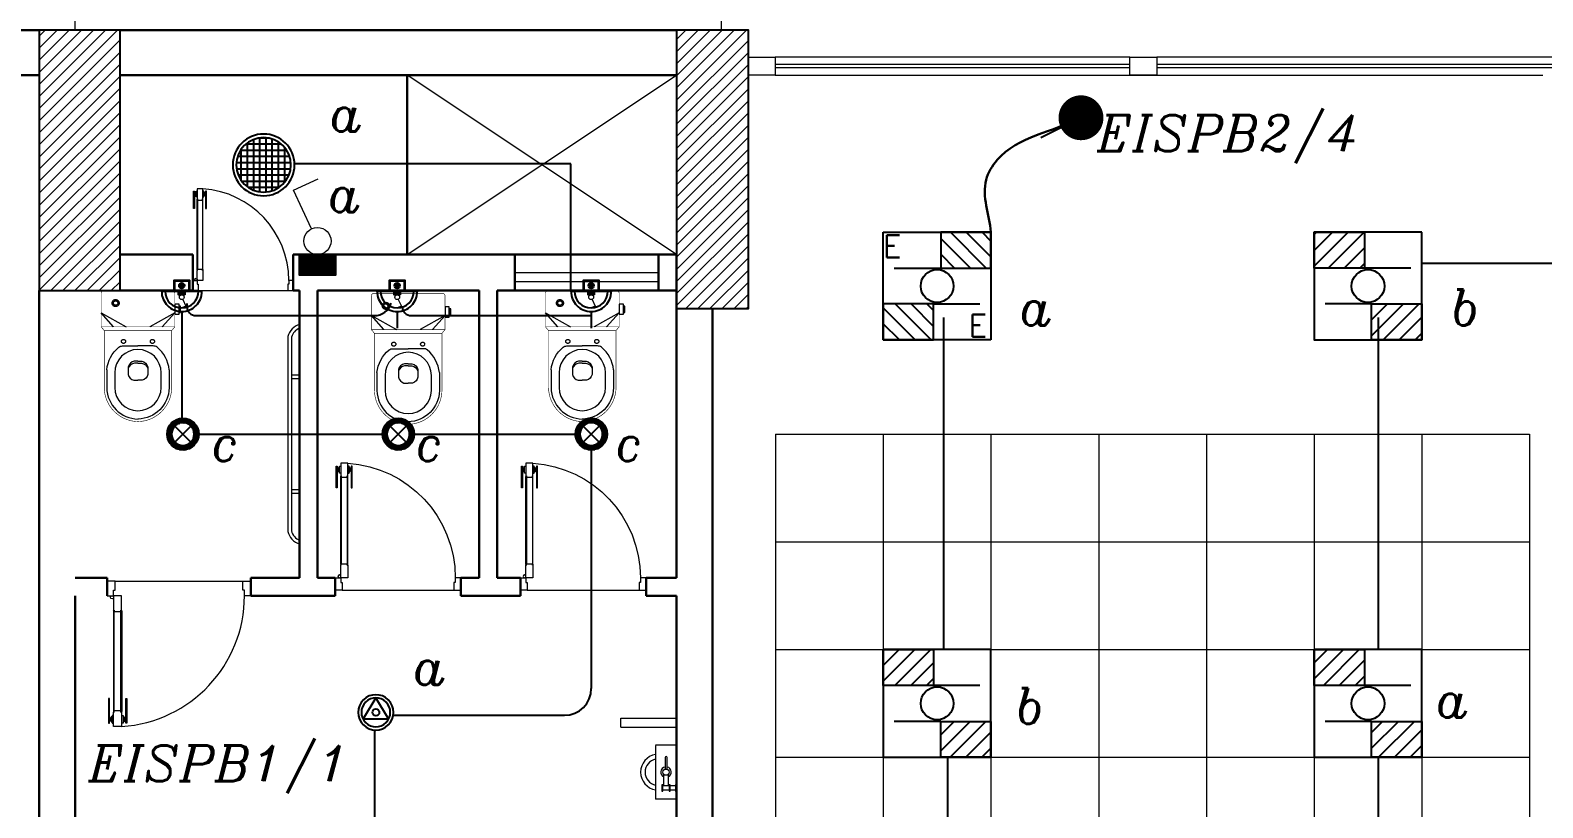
# Model space of a CAD drawing. Extents: x 990 to 1091, y 469 to 823.
# Drawn here: x 1013.33 to 1021.76, y 529.56 to 533.9 of the extents above; entities that cross this region are included whole.
import ezdxf

# ---------------------------------------------------------------- set-up
doc = ezdxf.new("R2010")
doc.units = 0
doc.header["$MEASUREMENT"] = 0
for name, pattern in [('CENTERX2', [4, 2.5, -0.5, 0.5, -0.5]), ('DASHED', [19.049999999999997, 12.7, -6.349999999999998]), ('DASHED2', [0.375, 0.25, -0.125])]:
    doc.linetypes.add(name, pattern=pattern)
doc.layers.get('0').update_dxf_attribs({"color": 252, "linetype": 'CONTINUOUS', "lineweight": 30})
for name, color, linetype, lineweight in [('axis', 252, 'CENTERX2', 5), ('Column', 252, 'CONTINUOUS', 25), ('DOOR', 252, 'CONTINUOUS', 9), ('elev', 252, 'CONTINUOUS', 9), ('Elevation', 252, 'CONTINUOUS', 18), ('Furn', 252, 'CONTINUOUS', 9), ('hatch', 252, 'CONTINUOUS', 9), ('LIGHT 2', 252, 'CONTINUOUS', 9), ('Wall', 252, 'CONTINUOUS', 30), ('WINDOW', 252, 'CONTINUOUS', 5)]:
    doc.layers.add(name, color=color, linetype=linetype, lineweight=lineweight)
for name, color, linetype in [('E-LIGHTING', 2, 'CONTINUOUS'), ('E-SWITCHES', 4, 'CONTINUOUS'), ('E-WIRING', 3, 'CONTINUOUS'), ('TEXT-ELC', 3, 'CONTINUOUS')]:
    doc.layers.add(name, color=color, linetype=linetype)
doc.styles.add('08-M-BLDG-1_100', font='romans.shx', dxfattribs={"width": 0.75, "height": 300})
doc.styles.add('ROMANS', font='italic8.shx')
doc.dimstyles.get("Standard").update_dxf_attribs({"dimtxt": 0.12, "dimasz": 0.05, "dimexe": 0.18, "dimexo": 0.0625, "dimgap": 0.09, "dimtad": 0, "dimtih": 1, "dimtoh": 1, "dimzin": 0, "dimdsep": 46, "dimtxsty": 'Standard', "dimblk": 'DOT', "dimcen": 0.09, "dimadec": 0, "dimazin": 0, "dimtfac": 1, "dimtofl": 0, "dimtmove": 0, "dimatfit": 3, "dimldrblk": 'DOT', "dimfxl": 1, "dimtolj": 1, "dimtzin": 0, "dimarcsym": 0})
pattern_1 = [(45, (1235.940353341451, 196.5237854969083), (-0.0336759604540093, 0.0336759604540093), [])]
pattern_2 = [(135.0000000014961, (814.1966617108881, 706.7268229839418), (0.0787948714412069, 0.07879487143709199), [])]
pattern_3 = [(45, (0, 0), (-0.0441941738241592, 0.0441941738241592), [])]

# ---------------------------------------------------------------- blocks, each defined once
blk = doc.blocks.new('gfhh')
at = {"layer": 'Furn'}
for p, q in [((-7.349850511601543, -128.8200954958166), (-7.648408565474397, -128.8425768039495)), ((-7.639638702096249, -128.9590430405349), (-7.648408565474397, -128.8425768039495)), ((-7.565915044231275, -128.8715030543223), (-7.600854915206129, -128.8741340133365)), ((-7.600854915206129, -128.8741340133365), (-7.600416422037597, -128.8799573251652)), ((-7.600416422037597, -128.8799573251652), (-7.565476551061777, -128.8773263661518)), ((-7.594593110208418, -128.8795188319966), (-7.591962151195048, -128.9144587029724)), ((-7.568668903878487, -128.9127047302963), (-7.571299862891834, -128.8777648593205)), ((-7.570861369722338, -128.8835881711501), (-7.508199373213415, -128.8788697466129)), ((-7.506263047687298, -128.90214926283), (-7.56910739704611, -128.9068814184675)), ((-7.565476551061777, -128.8773263661518), (-7.565915044231275, -128.8715030543223)), ((-7.413193457163004, -128.8775721674182), (-7.478416379834641, -128.8824834287221)), ((-7.477539393497409, -128.8941300523814), (-7.412316470825885, -128.8892187910766)), ((-7.340498246226102, -128.9363497981562), (-7.349267822704375, -128.8198872465551)), ((-7.639638702096249, -128.9590430405349), (-7.340498246226102, -128.9363497981562)), ((-7.553952994416817, -128.9525909392913), (-7.600539322670528, -128.956098872115)), ((-7.562845592048402, -128.9122662371277), (-7.597785463025132, -128.9148971961411)), ((-7.597785463025132, -128.9148971961411), (-7.597346969855664, -128.9207205079702)), ((-7.597346969855664, -128.9207205079702), (-7.562407098879845, -128.9180895489569)), ((-7.560214633035088, -128.9472061081031), (-7.595154504010026, -128.9498370671163)), ((-7.591523658025607, -128.9202820148011), (-7.589331192181731, -128.9493985739478)), ((-7.566037944864262, -128.9476446012716), (-7.568230410708963, -128.9185280421259)), ((-7.562407098879845, -128.9180895489569), (-7.562845592048402, -128.9122662371277))]:
    blk.add_line(p, q, dxfattribs=at)
blk.add_circle((-7.494281329603436, -128.8895343836126), 0.017519393034043, dxfattribs=at)
for centre, radius, start, end in [((-7.497413423668064, -128.8479392991175), 0.1001108173373883, 14.03882389447168, 174.7471238944766), ((-7.497413423668064, -128.8479392991175), 0.0750831130030412, 17.14602389448299, 171.5072238944836), ((-7.494281329603436, -128.8895343836126), 0.0291989883900716, 16.18252389449923, 160.892523894523), ((-7.494281329603436, -128.8895343836126), 0.0291989883900716, 207.1566938945013, 352.8832238944811), ((-7.412754963994442, -128.8833954792474), 0.0058397976780143, 274.3062238944887, 94.30622389448868), ((-7.594441156942622, -128.9558973610807), 0.0061015841283243, 96.71462389449216, 181.8978238944874), ((-7.56001257274616, -128.9533049017674), 0.0061015841283243, 6.714623894479227, 91.89782389448735)]:
    blk.add_arc(centre, radius, start, end, dxfattribs=at)
blk = doc.blocks.new('A$C5C187BFD')
at = {"layer": 'Furn'}
for points in [[(0.0334957720382931, 0.1793791997529439), (0.0583808912487598, 0.1793791997529439), (0.0583808912487598, 0.1897254174731842), (0.0334957720382931, 0.1897254174731842)], [(0.0383514000296259, 0.1897254174731842), (0.0541322061513938, 0.1897254174731842), (0.0541322061513938, 0.1933629620662174), (0.0383514000296259, 0.1933629620662174)]]:
    blk.add_lwpolyline(points, close=True, dxfattribs=at)
at = {"layer": 'Furn', "const_width": 0.0014}
for points in [[(0.0978126535884201, 0.0900395995012531), (0.0978126535884201, 0.1719215338339097), (0.0887083442971744, 0.1793791997529439), (0.0073764931647133, 0.1793791997529439, 0.4634554236914675), (0.0007000005100224, 0.1714978421647828), (0.0007000005100224, 0.0900395995012531)], [(0.0978126535884201, 0.1719215338339097), (0.2367046964911026, 0.1719215338339097, -0.4022696111272069), (0.3186806307851384, 0.0900395995012531)], [(0.0978126535884201, 0.0900395995012531), (0.0978126535884201, 0.0081576651685964), (0.0887083442971744, 0.0006999992495622), (0.0073764931647133, 0.0006999992495622, -0.4634554236914675), (0.0007000005100224, 0.0085813568377233), (0.0007000005100224, 0.0900395995012531)], [(0.0978126535884201, 0.0081576651685964), (0.2367046964911026, 0.0081576651685964, 0.4022696111272069), (0.3186806307851384, 0.0900395995012531)]]:
    blk.add_lwpolyline(points, format="xyb", dxfattribs=at)
at = {"layer": 'Furn'}
for points in [[(0.0887083442971744, 0.1491061205667279), (0.0547391701241793, 0.1793791997529439), (0.0887083442971459, 0.1187932077712475)], [(0.1962037733616739, 0.1138767433195937), (0.1962037733616739, 0.1139608772346747)], [(0.0887083442971744, 0.030973078435764), (0.0547391701241793, 0.0006999992495622), (0.0887083442971459, 0.0612859912312587)], [(0.1962037733616739, 0.0662024556829124), (0.1962037733616739, 0.0661183217678314)]]:
    blk.add_lwpolyline(points, dxfattribs=at)
at = {"layer": 'Furn', "const_width": 0.0014}
for points in [[(0.0887083442971744, 0.1793791997529439), (0.0887083442971744, 0.0900395995012531)], [(0.0887083442971744, 0.0006999992495622), (0.0887083442971744, 0.0900395995012531)]]:
    blk.add_lwpolyline(points, dxfattribs=at)
at = {"layer": 'Furn'}
for points in [[(0.1932676401947617, 0.1657710016623213, 0.1988959955244562), (0.1382422278952333, 0.1362852751468466, 0.1977661955998966), (0.1352423140762085, 0.1272187265050064), (0.1352423140762085, 0.0900395995012531)], [(0.1932676401948186, 0.1657710016623213), (0.2366423224552818, 0.1657710016623213, -0.4020446499234156), (0.3125314610943803, 0.0899101463910199)], [(0.1716867197754652, 0.0900395995012389), (0.1716867197754652, 0.0991190932878681, -0.3005419823001434), (0.1858025975723763, 0.1135898349159419), (0.2043761279464036, 0.1135898349159419, -0.2970546325545382), (0.2184920057433146, 0.1002322309732051), (0.2184920057433146, 0.0900395995012531)], [(0.1768873025861524, 0.0900395995012673), (0.1768873025861524, 0.0987480509691352, -0.2791782129178522), (0.1895173097479414, 0.1135898349159419, -1.386683449356957)], [(0.1932676401947617, 0.0143081973401849, -0.1988959955244562), (0.1382422278952333, 0.0437939238556595, -0.1977661955998966), (0.1352423140762085, 0.0528604724974997), (0.1352423140762085, 0.0900395995012531)], [(0.1716867197754652, 0.0900395995012673), (0.1716867197754652, 0.0809601057146381, 0.3005419823001434), (0.1858025975723763, 0.0664893640865643), (0.2043761279464036, 0.0664893640865643, 0.2970546325545382), (0.2184920057433146, 0.079846968029301), (0.2184920057433146, 0.0900395995012531)], [(0.1768873025861524, 0.0900395995012389), (0.1768873025861524, 0.0813311480333567, 0.2791782129178522), (0.1895173097479414, 0.0664893640865643, 1.386683449356957)], [(0.1932676401948186, 0.0143081973401849), (0.2366423224552818, 0.0143081973401849, 0.4020446499234156), (0.3125314610943803, 0.090169052611472)]]:
    blk.add_lwpolyline(points, format="xyb", dxfattribs=at)
blk.add_lwpolyline([(0.2000285872502445, 0.0338374415494229), (0.236212483834862, 0.0338374415494229, 0.9999999999999998), (0.236212483834862, 0.1462417574530832), (0.2000285872502445, 0.1462417574530832, 0.9999999999999998)], format="xyb", close=True, dxfattribs=at)
at = {"layer": 'Furn', "linetype": 'DASHED2'}
for centre, radius in [((0.1240976284810813, 0.1250876083474992), 0.0049365714629232), ((0.031179976687497, 0.03577169171468601), 0.0085288164727189), ((0.031179976687497, 0.03577169171468601), 0.0053830397684266), ((0.1240976284810529, 0.0549915906550069), 0.0049365714629232)]:
    blk.add_circle(centre, radius, dxfattribs=at)
blk = doc.blocks.new('d5')
at = {"layer": 'DOOR'}
for p, q in [((94.41316400247749, -72.62162246483132), (94.41316400247749, -72.06170049870963)), ((94.41713411347915, -72.06170049870983), (94.41713411347915, -72.62162246483132)), ((94.45446224455404, -72.06170049870983), (94.45446224455404, -72.62162246483153)), ((94.45843235555628, -72.62162246483132), (94.45843235555628, -72.06170049870983)), ((94.4491284657234, -72.7860551424973), (93.73803193302952, -72.7860551424973))]:
    blk.add_line(p, q, dxfattribs=at)
for points in [[(94.39087248065216, -72.13291790056608), (94.3844504665027, -72.13291790056608), (94.3844504665027, -71.99504312179033), (94.39087248065205, -71.99504312179033)], [(94.400247577993, -72.00928941499343), (94.39510050151031, -72.00928941499343), (94.39510050151031, -72.02546747948573), (94.400247577993, -72.02546747948573)], [(94.45446224455404, -72.057256673582), (94.45446224455404, -72.06614432383785), (94.41713411347926, -72.06614432383785), (94.41713411347926, -72.057256673582), (94.41357905337676, -72.057256673582), (94.41357905337676, -71.97726782127884), (94.41357905337676, -71.97726782127884), (94.45801730465624, -71.97726782127884), (94.45801730465624, -72.057256673582)], [(94.4713487800402, -72.00928941499343), (94.47649585652292, -72.00928941499343), (94.47649585652292, -72.02546747948573), (94.4713487800402, -72.02546747948573)], [(94.48072387738138, -72.13291790056608), (94.48714589153069, -72.13291790056608), (94.48714589153069, -71.99504312179053), (94.48072387738128, -71.99504312179053)], [(94.45446224455429, -72.62606628995945), (94.45446224455429, -72.61717863970351), (94.41713411347956, -72.61717863970351), (94.41713411347956, -72.62606628995945), (94.41357905337708, -72.62606628995945), (94.41357905337708, -72.70605514226251), (94.41357905337708, -72.70605514226251), (94.45801730465669, -72.70605514226251), (94.45801730465669, -72.62606628995945)], [(93.69356769577308, -72.7860551424978), (93.69356769594508, -72.70605514251473), (93.7292299836728, -72.70605514226291), (93.72922977376578, -72.73637567270337), (93.73811742402172, -72.73637567270337), (93.73803193302952, -72.7860551424973)], [(94.49356769577308, -72.78605514249757), (94.49356790568024, -72.70605514226251), (94.45801730465669, -72.70605514226251), (94.45801709474961, -72.73637567270337), (94.44912944449379, -72.73637567270337), (94.4491284657234, -72.7860551424973)]]:
    blk.add_lwpolyline(points, close=True, dxfattribs=at)
for points in [[(94.39087248065205, -72.0095200233688, -0.9999999999999998), (94.39510050151031, -72.0095200233688), (94.39510050151031, -72.0095200233688), (94.39510050151031, -72.02523687111037), (94.39510050151031, -72.02523687111037, -0.9999999999999998), (94.39087248065205, -72.02523687111037), (94.39087248065205, -72.02523687111037)], [(94.48072387738128, -72.0095200233688, 0.9999999999999998), (94.47649585652292, -72.0095200233688), (94.47649585652292, -72.0095200233688), (94.47649585652292, -72.02523687111017), (94.47649585652292, -72.02523687111017, 0.9999999999999998), (94.48072387738128, -72.02523687111017), (94.48072387738128, -72.02523687111017)], [(94.41713411347926, -72.06567060971193), (94.41713411347926, -72.06567060971193, -0.9999999999999998), (94.41713411347926, -72.05773038770771)], [(94.45446224455404, -72.06567060971193), (94.45446224455404, -72.06567060971193, 0.9999999999999998), (94.45446224455404, -72.05773038770771)], [(94.41713411347956, -72.61765235382961), (94.41713411347956, -72.61765235382961, 0.9999999999999998), (94.41713411347956, -72.62559257583325)], [(94.45446224455429, -72.61765235382961), (94.45446224455429, -72.61765235382961, -0.9999999999999998), (94.45446224455429, -72.62559257583325)]]:
    blk.add_lwpolyline(points, format="xyb", close=True, dxfattribs=at)
for points in [[(94.40469140312105, -72.03117947155405), (94.400247577993, -72.03117947155405), (94.400247577993, -72.00357742292462), (94.40469140312092, -72.00357742292462)], [(94.41357905337676, -72.03948137307033), (94.40469140312105, -72.03948137307033), (94.40469140312105, -71.99504312179053), (94.41357905337676, -71.99504312179053)], [(94.45801730465635, -72.03948137307013), (94.46690495491228, -72.03948137307013), (94.46690495491228, -71.99504312179033), (94.45801730465635, -71.99504312179033)], [(94.46690495491228, -72.03117947155455), (94.4713487800402, -72.03117947155455), (94.4713487800402, -72.00357742292472), (94.46690495491228, -72.00357742292472)]]:
    blk.add_lwpolyline(points, dxfattribs=at)
blk.add_circle((94.46690495491268, -72.69716749200667), 0.0088876502559006, dxfattribs=at)
blk.add_arc((94.45946010502294, -72.70605514226251), 0.7302301213500657, 93.60232103146853, 180.0000000000229, dxfattribs=at)
blk = doc.blocks.new('A$C11ED6BD5')
at = {"layer": 'axis', "color": 0, "ltscale": 0.3}
for p, q in [((-43.85000000000059, 22.19999999999959), (-43.85000000000059, 24.2637570894658)), ((-40.25000000000045, 22.19999999999959), (-40.25000000000045, 24.2637570894658))]:
    blk.add_line(p, q, dxfattribs=at)
blk = doc.blocks.new('SOCKET WITH SWITCH')
at = {"layer": 'E-SWITCHES'}
h = blk.add_hatch(dxfattribs=at)
h.set_pattern_fill('ANSI37', scale=0.0131687953260092, angle=-0.010960254680926, style=0)
h.set_pattern_definition([(44.98903974531907, (-103.2278530686675, -146.4244675470827), (-0.0011637453796937, 0.0011641906964832), []), (134.9890397453191, (-103.2278530686675, -146.4244675470827), (-0.0011641906964832, -0.0011637453796937), [])])
h.paths.add_polyline_path([(-95.50960324155187, -110.8386061751994, -0.0006758166478786), (-95.509640922183, -110.8386061679913), (-95.52798046105812, -110.8386026597742), (-95.52798449803043, -110.8597063161791), (-95.4912300675645, -110.8597133470276), (-95.49122603059229, -110.838609690623)])
blk.add_hatch(color=2, dxfattribs=at).paths.add_polyline_path([(-95.49384609460606, -110.8927398867264, 1), (-95.52536847098908, -110.8927398867264, 1)])
at = {"layer": 'E-SWITCHES', "color": 2}
for p, q in [((-95.50960728277859, -110.7405991968492), (-95.50960728277859, -110.642131950774)), ((-95.39049664802452, -110.8597098316034), (-95.62871791753264, -110.8597098316034))]:
    blk.add_line(p, q, dxfattribs=at)
at = {"layer": 'E-SWITCHES', "lineweight": 15}
for p, q in [((-95.53403370897271, -110.7727233061558), (-95.50960728277859, -110.7612425855281)), ((-95.5155486224623, -110.8120522486152), (-95.53403370897271, -110.7727233061558))]:
    blk.add_line(p, q, dxfattribs=at)
at = {"layer": 'E-SWITCHES', "color": 2}
for points in [[(-95.55467824585541, -110.8597098316034), (-95.46453631973957, -110.8597098316034), (-95.46453631973957, -110.9257699418307), (-95.55467824585541, -110.9257699418307)], [(-95.55034822662914, -110.8640398508106), (-95.468866338928, -110.8640398508106), (-95.468866338928, -110.9214399226233), (-95.55034822662914, -110.9214399226233)]]:
    blk.add_lwpolyline(points, close=True, dxfattribs=at)
at = {"layer": 'E-SWITCHES'}
blk.add_lwpolyline([(-95.52798046105812, -110.8386026597742), (-95.49122603059229, -110.838609690623), (-95.4912300675645, -110.8597133470276), (-95.52798449803043, -110.8597063161791)], close=True, dxfattribs=at)
at = {"layer": 'E-SWITCHES', "lineweight": 15}
blk.add_circle((-95.50961941545602, -110.8246672526647), 0.0139389319183263, dxfattribs=at)
at = {"layer": 'E-SWITCHES', "color": 2}
blk.add_circle((-95.50960728277859, -110.8927398867264), 0.0157611881798123, dxfattribs=at)
at = {"layer": 'E-SWITCHES', "color": 7, "linetype": 'DASHED'}
blk.add_arc((-95.50960728277859, -110.8597098316034), 0.1191106347540727, 0, 180, dxfattribs=at)
at = {"layer": 'E-SWITCHES', "color": 2}
blk.add_arc((-95.50960728277859, -110.8597098316034), 0.0984672460752075, 0, 180, dxfattribs=at)
blk = doc.blocks.new('1X26 W')
at = {"layer": 'E-LIGHTING', "color": 1}
for p, q in [((340715.1571165361, 2316221.650086939), (340638.9658122944, 2316096.487654796)), ((340791.0984658736, 2316096.61688144), (340715.1571165361, 2316221.368702897)), ((340638.9658122944, 2316096.487654796), (340791.3484207779, 2316096.487654796))]:
    blk.add_line(p, q, dxfattribs=at)
at = {"layer": 'E-LIGHTING', "color": 7}
blk.add_circle((340715.1571165361, 2316135.878546332), 20.42973725050687, dxfattribs=at)
at = {"layer": 'E-LIGHTING', "color": 3, "extrusion": (0, 0, -1)}
blk.add_ellipse((340715.1571165361, 2316135.878546332), major_axis=(-74.24621202471441, 74.24621202471431), ratio=0.9999999999965836, start_param=5.497787143780428, end_param=11.78097245096001, dxfattribs=at)
at = {"layer": 'E-LIGHTING', "color": 2, "extrusion": (0, 0, -0.9999999999999998)}
blk.add_ellipse((340715.1571165361, 2316135.878546332), major_axis=(60.64963799625552, 60.64963799625552), ratio=0.9999999999935912, start_param=3.926990816990444, end_param=10.21017612417003, dxfattribs=at)
blk = doc.blocks.new('Spot-26')
at = {"layer": 'E-LIGHTING'}
h = blk.add_hatch(dxfattribs=at)
h.set_pattern_fill('BRSTONE', color=81, scale=0.1, style=0)
h.set_pattern_definition([(0, (0, 0), (0, 0.033), []), (90, (0.09, 0), (-0.05, 0.033), [0.033, -0.033]), (90, (0.08, 0), (-0.05, 0.033), [0.033, -0.033]), (0, (0.09, 0.0055), (0.05, 0.033), [-0.09, 0.01]), (0, (0.09, 0.011), (0.05, 0.033), [-0.09, 0.01]), (0, (0.09, 0.0165), (0.05, 0.033), [-0.09, 0.01]), (0, (0.09, 0.022), (0.05, 0.033), [-0.09, 0.01]), (0, (0.09, 0.0275), (0.05, 0.033), [-0.09, 0.01])])
h.paths.add_polyline_path([(-0.3417202001316514, 2.91038e-11, 1), (0.3417202001316514, 2.91038e-11, 1)])
h.paths.add_polyline_path([(-0.1732325845531079, -0.1732325845329167, -0.4142135623896712), (-0.1732325845522165, 0.1732325845920157, -2.414213562276481)], flags=16)
at = {"layer": 'E-LIGHTING', "color": 2}
for p, q in [((-0.173232584554956, 0.1732325845892762), (0.173232584554956, -0.1732325845310685)), ((-0.173232584546169, -0.1732325845398556), (0.1732325845898247, 0.1732325845544075))]:
    blk.add_line(p, q, dxfattribs=at)
at = {"layer": 'E-LIGHTING', "color": 6}
blk.add_circle((0, 2.91038e-11), 0.3417202001316514, dxfattribs=at)
at = {"layer": 'E-LIGHTING', "color": 1}
for start, end in [(134.9999999982313, 225.0000000141494), (225.0000000014739, 134.9999999985261)]:
    blk.add_arc((0, 2.91038e-11), 0.2449878705262513, start, end, dxfattribs=at)
blk = doc.blocks.new('SPOT-20')
at = {"layer": 'E-LIGHTING', "linetype": 'Continuous'}
h = blk.add_hatch(dxfattribs=at)
h.set_pattern_fill('ANSI37', scale=0.4, style=0)
h.set_pattern_definition([(45, (0, 0), (-0.0353553390593274, 0.0353553390593274), []), (135, (0, 0), (-0.0353553390593274, -0.0353553390593274), [])])
h.paths.add_polyline_path([(-0.2200961570427753, 0, 1), (0.2200961570427753, 0, 1)])
at = {"layer": 'E-LIGHTING', "color": 1}
blk.add_circle((0, 0), 0.24885445374253, dxfattribs=at)
at = {"layer": 'E-LIGHTING', "color": 7}
blk.add_circle((0, 0), 0.2200961570427753, dxfattribs=at)
blk = doc.blocks.new('_Dot')
at = {"color": 0, "linetype": 'ByBlock', "lineweight": -2}
blk.add_line((-0.5, 0), (-1, 0), dxfattribs=at)
at = {"color": 0, "linetype": 'ByBlock', "const_width": 0.5}
blk.add_lwpolyline([(-0.25, 0, 1), (0.25, 0, 1)], format="xyb", close=True, dxfattribs=at)
blk = doc.blocks.new('60X60 EMERGENCY')
at = {"layer": 'E-LIGHTING', "linetype": 'ByBlock'}
h = blk.add_hatch(dxfattribs=at)
h.set_pattern_fill('ANSI31', color=21, scale=0.5, style=0)
h.set_pattern_definition(pattern_2)
h.paths.add_polyline_path([(814.2323201989818, 706.9051154252701), (814.731539034784, 706.9051154252701), (814.731539034784, 707.2617003079138), (814.2323201989818, 707.2617003079138)])
h = blk.add_hatch(dxfattribs=at)
h.set_pattern_fill('ANSI31', color=21, scale=0.5, style=0)
h.set_pattern_definition(pattern_2)
h.paths.add_polyline_path([(814.1610032227942, 706.5485305426135), (813.6617843869922, 706.5485305426135), (813.6617843869922, 706.19194565997), (814.1610032227942, 706.19194565997)])
at = {"layer": 'E-LIGHTING', "color": 2, "linetype": 'ByBlock'}
for p, q in [((813.6617843869922, 706.19194565997), (813.6617843869922, 707.2617003079138)), ((813.6617843869922, 707.2617003079138), (814.731539034784, 707.2617003079138)), ((814.731539034784, 707.2617003079138), (814.731539034784, 706.19194565997)), ((814.731539034784, 706.19194565997), (813.6617843869922, 706.19194565997))]:
    blk.add_line(p, q, dxfattribs=at)
at = {"layer": 'E-LIGHTING', "color": 1, "linetype": 'ByBlock'}
for p, q in [((814.2323201989818, 707.2617003079138), (814.2323201989818, 706.9051154252701)), ((814.731539034784, 707.2617003079138), (814.2323201989818, 707.2617003079138)), ((814.731539034784, 706.9051154252701), (814.731539034784, 707.2617003079138)), ((814.2323201989818, 706.9051154252701), (814.731539034784, 706.9051154252701)), ((813.6617843869922, 706.5485305426135), (813.6617843869922, 706.19194565997)), ((814.1610032227942, 706.5485305426135), (813.6617843869922, 706.5485305426135)), ((814.1610032227942, 706.19194565997), (814.1610032227942, 706.5485305426135)), ((813.6617843869922, 706.19194565997), (814.1610032227942, 706.19194565997))]:
    blk.add_line(p, q, dxfattribs=at)
at = {"layer": 'E-LIGHTING', "color": 5}
for p, q in [((813.7714833156198, 706.9051154252701), (814.2323201989818, 706.9051154252701)), ((814.1610032227942, 706.5485305426135), (814.6218401061564, 706.5485305426135))]:
    blk.add_line(p, q, dxfattribs=at)
at = {"layer": 'E-LIGHTING', "lineweight": -2}
blk.add_circle((814.1966617108881, 706.7268229839418), 0.1629274938097849, dxfattribs=at)
at = {"layer": 'E-LIGHTING', "color": 4, "style": '08-M-BLDG-1_100'}
for p in [(813.660949249993, 707.0098119867736), (814.5109612819873, 706.2224210913142)]:
    blk.add_text('E', height=0.2214128897956356, dxfattribs=at).set_placement(p)
blk = doc.blocks.new('E-F-1')
at = {"layer": 'E-LIGHTING', "linetype": 'ByBlock'}
h = blk.add_hatch(dxfattribs=at)
h.set_pattern_fill('ANSI31', color=21, scale=0.5, style=0)
h.set_pattern_definition(pattern_3)
h.paths.add_polyline_path([(-0.0199999999022111, 0.0999999999985448), (-0.2999999999301508, 0.0999999999985448), (-0.2999999999301508, 0.2999999999883585), (-0.0199999999022111, 0.2999999999883585)])
h = blk.add_hatch(dxfattribs=at)
h.set_pattern_fill('ANSI31', color=21, scale=0.5, style=0)
h.set_pattern_definition(pattern_3)
h.paths.add_polyline_path([(0.0199999999022111, -0.0999999999985448), (0.2999999999301508, -0.0999999999985448), (0.2999999999301508, -0.2999999999883585), (0.0199999999022111, -0.2999999999883585)])
at = {"layer": 'E-LIGHTING', "color": 5}
for p, q in [((0.2384724736912176, 0.0999999999985448), (-0.0199999999022111, 0.0999999999985448)), ((0.0199999999022111, -0.0999999999985448), (-0.2384724736912176, -0.0999999999985448))]:
    blk.add_line(p, q, dxfattribs=at)
at = {"layer": 'E-LIGHTING', "color": 2, "linetype": 'ByBlock'}
blk.add_lwpolyline([(0.2999999999301508, 0.2999999999883585), (-0.2999999999301508, 0.2999999999883585), (-0.2999999999301508, -0.2999999999883585), (0.2999999999301508, -0.2999999999883585)], close=True, dxfattribs=at)
at = {"layer": 'E-LIGHTING', "color": 1, "linetype": 'ByBlock'}
for points in [[(-0.0199999999022111, 0.0999999999985448), (-0.2999999999301508, 0.0999999999985448), (-0.2999999999301508, 0.2999999999883585), (-0.0199999999022111, 0.2999999999883585)], [(0.0199999999022111, -0.0999999999985448), (0.2999999999301508, -0.0999999999985448), (0.2999999999301508, -0.2999999999883585), (0.0199999999022111, -0.2999999999883585)]]:
    blk.add_lwpolyline(points, close=True, dxfattribs=at)
at = {"layer": 'E-LIGHTING', "color": 2}
blk.add_circle((0, 0), 0.0913821654968952, dxfattribs=at)
blk = doc.blocks.new('SW2')
at = {"layer": 'E-SWITCHES'}
h = blk.add_hatch(dxfattribs=at)
h.set_pattern_fill('ANSI37', scale=0.1, style=0)
h.set_pattern_definition([(45, (0, 0), (-0.0088388347648318, 0.0088388347648318), []), (135, (0, 0), (-0.0088388347648318, -0.0088388347648318), [])])
h.paths.add_polyline_path([(58.55844961925746, 270.2398836288225, -0.0006758164490269999), (58.5581634835879, 270.2398836288225), (58.41889835900905, 270.2398836288248), (58.41889835900611, 270.0796285996558), (58.69800081468596, 270.0796285996521), (58.69800081468885, 270.2398836288203)])
at = {"layer": 'E-SWITCHES', "lineweight": 15}
for p, q in [((58.37283605883761, 270.7401434691592), (58.56309985008646, 270.8296142306344)), ((58.51326355465096, 270.4415177808769), (58.37283605883761, 270.7401434691592))]:
    blk.add_line(p, q, dxfattribs=at)
at = {"layer": 'E-SWITCHES'}
blk.add_lwpolyline([(58.41889835900906, 270.2398836288248), (58.69800081468885, 270.2398836288203), (58.698000814686, 270.0796285996521), (58.41889835900611, 270.0796285996557)], close=True, dxfattribs=at)
at = {"layer": 'E-SWITCHES', "lineweight": 15}
blk.add_circle((58.5583065514254, 270.3457317253314), 0.1058481931965026, dxfattribs=at)

msp = doc.modelspace()

# ---------------------------------------------------------------- hatches: boundary and pattern name
at = {"layer": 'hatch'}
h = msp.add_hatch(dxfattribs=at)
h.set_pattern_fill('ANSI31', color=256, scale=0.015, style=0)
h.set_pattern_definition(pattern_1)
h.paths.add_polyline_path([(1013.383193407931, 532.4458503383813), (1013.833193407931, 532.4458503383813), (1013.833193407931, 533.8958503383814), (1013.383193407931, 533.8958503383814)])
h = msp.add_hatch(dxfattribs=at)
h.set_pattern_fill('ANSI31', color=256, scale=0.015, style=0)
h.set_pattern_definition(pattern_1)
h.paths.add_polyline_path([(1016.933222140846, 532.3458503383815), (1017.333222140846, 532.3458503383815), (1017.333222140846, 533.8958503383814), (1016.933222140846, 533.8958503383814)])

# ---------------------------------------------------------------- linework, layer by layer
at = {"layer": 'Column'}
for points in [[(1013.38319340793, 532.4458503383817), (1013.83319340793, 532.4458503383817), (1013.83319340793, 533.8958503383814), (1013.38319340793, 533.8958503383814)], [(1013.383193407931, 532.4458503383813), (1013.833193407931, 532.4458503383813), (1013.833193407931, 533.8958503383814), (1013.383193407931, 533.8958503383814)], [(1016.933222140846, 532.3458503383815), (1017.333222140845, 532.3458503383815), (1017.333222140845, 533.8958503383814), (1016.933222140846, 533.8958503383814)], [(1016.933222140846, 532.3458503383815), (1017.333222140846, 532.3458503383815), (1017.333222140846, 533.8958503383814), (1016.933222140846, 533.8958503383814)]]:
    msp.add_lwpolyline(points, close=True, dxfattribs=at)
at = {"layer": 'DOOR'}
for p, q in [((1014.262883883377, 532.5609546867541), (1014.262883883377, 532.9529000630394)), ((1014.265662961078, 532.9529000630394), (1014.265662961078, 532.560954686754)), ((1014.291792652831, 532.9529000630394), (1014.291792652831, 532.5609546867541)), ((1014.294571730532, 532.5609546867541), (1014.294571730532, 532.9529000630394)), ((1014.26939660626, 532.4458518123881), (1014.767164179146, 532.4458518123881)), ((1013.806539727808, 530.8258503383651), (1014.517636260502, 530.8258503383651)), ((1013.806539727807, 530.8258503383648), (1014.517636260501, 530.8258503383648)), ((1013.797235837976, 530.6614176606992), (1013.797235837976, 530.1014956945778)), ((1013.797235837975, 530.661417660699), (1013.797235837975, 530.1014956945777)), ((1013.801205948978, 530.1014956945778), (1013.801205948978, 530.6614176606995)), ((1013.801205948977, 530.1014956945777), (1013.801205948977, 530.6614176606992)), ((1013.838534080053, 530.1014956945778), (1013.838534080053, 530.6614176606992)), ((1013.838534080052, 530.1014956945777), (1013.838534080052, 530.661417660699)), ((1013.842504191054, 530.6614176606992), (1013.842504191054, 530.1014956945777)), ((1013.842504191053, 530.661417660699), (1013.842504191053, 530.1014956945774))]:
    msp.add_line(p, q, dxfattribs=at)
for points in [[(1014.247279818099, 532.9030478817399), (1014.242784408195, 532.9030478817399), (1014.242784408195, 532.9995602268827), (1014.2472798181, 532.9995602268827)], [(1014.253842386238, 532.9895878216407), (1014.2502394327, 532.9895878216407), (1014.2502394327, 532.9782631764962), (1014.253842386238, 532.9782631764962)], [(1014.265662961078, 532.9560107406287), (1014.265662961078, 532.9497893854497), (1014.291792652831, 532.9497893854497), (1014.291792652831, 532.9560107406287), (1014.294281194903, 532.9560107406287), (1014.294281194903, 533.0120029372409), (1014.294281194903, 533.0120029372409), (1014.263174419007, 533.0120029372409), (1014.263174419007, 532.9560107406287)], [(1014.303613227671, 532.9895878216407), (1014.307216181209, 532.9895878216407), (1014.307216181209, 532.9782631764962), (1014.303613227671, 532.9782631764962)], [(1014.31017579581, 532.9030478817399), (1014.314671205714, 532.9030478817399), (1014.314671205714, 532.9995602268827), (1014.31017579581, 532.9995602268827)], [(1014.265662961078, 532.5578440091645), (1014.265662961078, 532.5640653643436), (1014.291792652831, 532.5640653643436), (1014.291792652831, 532.5578440091645), (1014.294281194902, 532.5578440091645), (1014.294281194902, 532.5018518125523), (1014.294281194902, 532.5018518125523), (1014.263174419007, 532.5018518125523), (1014.263174419007, 532.5578440091645)], [(1014.238289145225, 532.4458518123879), (1014.23828899829, 532.5018518125523), (1014.263174419007, 532.5018518125523), (1014.263174565942, 532.4806274412435), (1014.269395921121, 532.4806274412435), (1014.26939660626, 532.4458518123881)], [(1014.798289145225, 532.4458518123877), (1014.798289145105, 532.5018518123759), (1014.773325543695, 532.5018518125521), (1014.77332569063, 532.4806274412435), (1014.767104335451, 532.4806274412435), (1014.767164179146, 532.4458518123881)], [(1013.762100497759, 530.8258503383654), (1013.762100287852, 530.7458503381305), (1013.797650888875, 530.7458503381305), (1013.797651098783, 530.7761708685712), (1013.806538749038, 530.7761708685712), (1013.806539727808, 530.8258503383651)], [(1013.762100497757, 530.8258503383651), (1013.762100287851, 530.7458503381304), (1013.797650888874, 530.7458503381304), (1013.797651098782, 530.7761708685708), (1013.806538749037, 530.7761708685708), (1013.806539727807, 530.8258503383648)], [(1014.562100497759, 530.8258503383657), (1014.562100497587, 530.7458503383828), (1014.526438209859, 530.7458503381308), (1014.526438419766, 530.7761708685712), (1014.51755076951, 530.7761708685712), (1014.517636260502, 530.8258503383651)], [(1014.562100497758, 530.8258503383656), (1014.562100497586, 530.7458503383825), (1014.526438209858, 530.7458503381305), (1014.526438419765, 530.7761708685708), (1014.517550769509, 530.7761708685708), (1014.517636260501, 530.8258503383648)], [(1013.801205948977, 530.6658614858271), (1013.801205948977, 530.6569738355713), (1013.838534080052, 530.6569738355713), (1013.838534080052, 530.6658614858271), (1013.842089140155, 530.6658614858271), (1013.842089140155, 530.7458503381305), (1013.842089140155, 530.7458503381305), (1013.797650888875, 530.7458503381305), (1013.797650888875, 530.6658614858271)], [(1013.801205948976, 530.665861485827), (1013.801205948976, 530.6569738355711), (1013.838534080051, 530.6569738355711), (1013.838534080051, 530.665861485827), (1013.842089140154, 530.665861485827), (1013.842089140154, 530.7458503381304), (1013.842089140154, 530.7458503381304), (1013.797650888874, 530.7458503381304), (1013.797650888874, 530.665861485827)], [(1013.774944316151, 530.1727130964341), (1013.768522302001, 530.1727130964341), (1013.768522302001, 530.0348383176586), (1013.774944316151, 530.0348383176586)], [(1013.774944316149, 530.1727130964338), (1013.768522302, 530.1727130964338), (1013.768522302, 530.0348383176583), (1013.774944316149, 530.0348383176583)], [(1013.801205948978, 530.0970518694502), (1013.801205948978, 530.1059395197057), (1013.838534080053, 530.1059395197057), (1013.838534080053, 530.0970518694502), (1013.842089140155, 530.0970518694502), (1013.842089140155, 530.0170630171467), (1013.842089140155, 530.0170630171467), (1013.797650888876, 530.0170630171467), (1013.797650888876, 530.0970518694502)], [(1013.801205948977, 530.0970518694498), (1013.801205948977, 530.1059395197055), (1013.838534080051, 530.1059395197055), (1013.838534080051, 530.0970518694498), (1013.842089140154, 530.0970518694498), (1013.842089140154, 530.0170630171463), (1013.842089140154, 530.0170630171463), (1013.797650888875, 530.0170630171463), (1013.797650888875, 530.0970518694498)], [(1013.86479571288, 530.1727130964341), (1013.871217727029, 530.1727130964341), (1013.871217727029, 530.0348383176583), (1013.86479571288, 530.0348383176583)], [(1013.864795712879, 530.1727130964338), (1013.871217727028, 530.1727130964338), (1013.871217727028, 530.0348383176581), (1013.864795712879, 530.0348383176581)], [(1013.784319413492, 530.0490846108613), (1013.779172337009, 530.0490846108613), (1013.779172337009, 530.0652626753534), (1013.784319413492, 530.0652626753534)], [(1013.784319413491, 530.0490846108612), (1013.779172337008, 530.0490846108612), (1013.779172337008, 530.0652626753532), (1013.784319413491, 530.0652626753532)], [(1013.855420615539, 530.0490846108613), (1013.860567692022, 530.0490846108613), (1013.860567692022, 530.0652626753534), (1013.855420615539, 530.0652626753534)], [(1013.855420615538, 530.0490846108612), (1013.86056769202, 530.0490846108612), (1013.86056769202, 530.0652626753532), (1013.855420615538, 530.0652626753532)]]:
    msp.add_lwpolyline(points, close=True, dxfattribs=at)
for points in [[(1014.2472798181, 532.9894263957781, -0.9999999999999998), (1014.2502394327, 532.9894263957781), (1014.2502394327, 532.9894263957781), (1014.2502394327, 532.9784246023592), (1014.2502394327, 532.9784246023592, -0.9999999999999998), (1014.2472798181, 532.9784246023592), (1014.2472798181, 532.9784246023592)], [(1014.31017579581, 532.9894263957781, 0.9999999999999998), (1014.307216181209, 532.9894263957781), (1014.307216181209, 532.9894263957781), (1014.307216181209, 532.9784246023588), (1014.307216181209, 532.9784246023588, 0.9999999999999998), (1014.31017579581, 532.9784246023588), (1014.31017579581, 532.9784246023588)], [(1014.265662961078, 532.9501209853375), (1014.265662961078, 532.9501209853375, -0.9999999999999998), (1014.265662961078, 532.9556791407408)], [(1014.291792652831, 532.9501209853375), (1014.291792652831, 532.9501209853375, 0.9999999999999998), (1014.291792652831, 532.9556791407408)], [(1014.265662961078, 532.5637337644555), (1014.265662961078, 532.5637337644555, 0.9999999999999998), (1014.265662961078, 532.5581756090527)], [(1014.291792652831, 532.5637337644555), (1014.291792652831, 532.5637337644555, -0.9999999999999998), (1014.291792652831, 532.5581756090527)], [(1013.801205948977, 530.6574475496975), (1013.801205948977, 530.6574475496975, -0.9999999999999998), (1013.801205948977, 530.6653877717011)], [(1013.801205948976, 530.6574475496972), (1013.801205948976, 530.6574475496972, -0.9999999999999998), (1013.801205948976, 530.6653877717009)], [(1013.838534080052, 530.6574475496975), (1013.838534080052, 530.6574475496975, 0.9999999999999998), (1013.838534080052, 530.6653877717011)], [(1013.838534080051, 530.6574475496972), (1013.838534080051, 530.6574475496972, 0.9999999999999998), (1013.838534080051, 530.6653877717009)], [(1013.801205948978, 530.10546580558), (1013.801205948978, 530.10546580558, 0.9999999999999998), (1013.801205948978, 530.0975255835758)], [(1013.801205948977, 530.1054658055798), (1013.801205948977, 530.1054658055798, 0.9999999999999998), (1013.801205948977, 530.0975255835756)], [(1013.838534080053, 530.10546580558), (1013.838534080053, 530.10546580558, -0.9999999999999998), (1013.838534080053, 530.0975255835758)], [(1013.838534080051, 530.1054658055798), (1013.838534080051, 530.1054658055798, -0.9999999999999998), (1013.838534080051, 530.0975255835756)], [(1013.774944316151, 530.0493152192369, 0.9999999999999998), (1013.779172337009, 530.0493152192369), (1013.779172337009, 530.0493152192369), (1013.779172337009, 530.0650320669781), (1013.779172337009, 530.0650320669781, 0.9999999999999998), (1013.774944316151, 530.0650320669781), (1013.774944316151, 530.0650320669781)], [(1013.774944316149, 530.0493152192366, 0.9999999999999998), (1013.779172337008, 530.0493152192366), (1013.779172337008, 530.0493152192366), (1013.779172337008, 530.0650320669779), (1013.779172337008, 530.0650320669779, 0.9999999999999998), (1013.774944316149, 530.0650320669779), (1013.774944316149, 530.0650320669779)], [(1013.86479571288, 530.0493152192369, -0.9999999999999998), (1013.860567692022, 530.0493152192369), (1013.860567692022, 530.0493152192369), (1013.860567692022, 530.0650320669783), (1013.860567692022, 530.0650320669783, -0.9999999999999998), (1013.86479571288, 530.0650320669783), (1013.86479571288, 530.0650320669783)], [(1013.864795712879, 530.0493152192366, -0.9999999999999998), (1013.86056769202, 530.0493152192366), (1013.86056769202, 530.0493152192366), (1013.86056769202, 530.0650320669781), (1013.86056769202, 530.0650320669781, -0.9999999999999998), (1013.864795712879, 530.0650320669781), (1013.864795712879, 530.0650320669781)]]:
    msp.add_lwpolyline(points, format="xyb", close=True, dxfattribs=at)
for points in [[(1014.256953063828, 532.9742647820481), (1014.253842386238, 532.9742647820481), (1014.253842386238, 532.9935862160888), (1014.256953063828, 532.9935862160888)], [(1014.263174419007, 532.968453450987), (1014.256953063828, 532.968453450987), (1014.256953063828, 532.9995602268827), (1014.263174419007, 532.9995602268827)], [(1014.294281194903, 532.968453450987), (1014.300502550082, 532.968453450987), (1014.300502550082, 532.9995602268827), (1014.294281194903, 532.9995602268827)], [(1014.300502550082, 532.9742647820483), (1014.303613227671, 532.9742647820483), (1014.303613227671, 532.9935862160888), (1014.300502550082, 532.9935862160888)], [(1013.788763238619, 530.0709746674224), (1013.784319413492, 530.0709746674224), (1013.784319413492, 530.0433726187928), (1013.788763238619, 530.0433726187928)], [(1013.788763238618, 530.0709746674222), (1013.784319413491, 530.0709746674222), (1013.784319413491, 530.0433726187925), (1013.788763238618, 530.0433726187925)], [(1013.797650888875, 530.0792765689382), (1013.788763238619, 530.0792765689382), (1013.788763238619, 530.0348383176583), (1013.797650888875, 530.0348383176583)], [(1013.797650888874, 530.0792765689379), (1013.788763238618, 530.0792765689379), (1013.788763238618, 530.0348383176581), (1013.797650888874, 530.0348383176581)], [(1013.842089140155, 530.0792765689382), (1013.850976790411, 530.0792765689382), (1013.850976790411, 530.0348383176586), (1013.842089140155, 530.0348383176586)], [(1013.842089140154, 530.0792765689379), (1013.85097679041, 530.0792765689379), (1013.85097679041, 530.0348383176583), (1013.842089140154, 530.0348383176583)], [(1013.850976790411, 530.0709746674218), (1013.855420615539, 530.0709746674218), (1013.855420615539, 530.0433726187925), (1013.850976790411, 530.0433726187925)], [(1013.85097679041, 530.0709746674218), (1013.855420615538, 530.0709746674218), (1013.855420615538, 530.0433726187923), (1013.85097679041, 530.0433726187923)]]:
    msp.add_lwpolyline(points, dxfattribs=at)
for centre, radius in [((1014.256953063828, 532.5080731677314), 0.0062213551791308), ((1013.788763238619, 530.7369626878746), 0.0088876502559007), ((1013.788763238618, 530.7369626878743), 0.0088876502559007)]:
    msp.add_circle(centre, radius, dxfattribs=at)
for centre, radius, start, end in [((1014.26216445875, 532.5018518125523), 0.5111610849450771, 359.9999999999804, 86.39767896851995), ((1013.796208088509, 530.7458503381305), 0.7302301213500665, 273.60232103148, 2.60551e-11), ((1013.796208088508, 530.7458503381304), 0.7302301213500665, 273.60232103148, 2.60551e-11)]:
    msp.add_arc(centre, radius, start, end, dxfattribs=at)
at = {"layer": 'E-WIRING', "color": 3}
for p, q in [((1016.34513208624, 533.151904607613), (1014.804516075658, 533.151904607613)), ((1016.34513208624, 532.4417363630166), (1016.34513208624, 533.151904607613)), ((1022.888713948469, 532.5958503365366), (1021.088713948469, 532.5958503365366))]:
    msp.add_line(p, q, dxfattribs=at)
at = {"layer": 'E-WIRING', "linetype": 'Continuous'}
for p, q in [((1014.177711034354, 532.306075704009), (1014.177711034354, 531.7338121184944)), ((1014.205530744943, 532.3736782175098), (1014.205530744943, 532.3560998392456)), ((1014.255530665263, 532.3060998392456), (1015.248771216677, 532.3060982564165)), ((1015.455530744943, 532.3060980518302), (1016.457632086236, 532.3060980518302)), ((1018.422260537325, 530.4417977234332), (1018.42226053725, 532.2959260426682)), ((1020.842260537227, 532.2958503365747), (1020.842260537227, 530.4458503384783)), ((1014.271356644519, 531.6458014397718), (1015.295036761104, 531.6458014397718)), ((1015.471397188926, 531.6458014397718), (1016.370011846201, 531.6458014397718)), ((1016.458192060112, 531.55762122591), (1016.458192060112, 530.229351609435)), ((1015.355245395803, 530.0793516094353), (1016.308192060112, 530.0793516094353)), ((1015.253036460528, 528.6941042261424), (1015.253036460528, 529.9974995014031)), ((1018.442260537227, 529.8417977234564), (1018.442260537227, 528.0458503384784)), ((1020.842260537227, 529.8458503385012), (1020.842260537157, 528.0459260446798))]:
    msp.add_line(p, q, dxfattribs=at)
for centre, radius, start, end in [((1015.248771376037, 532.4060982564165), 0.0999999999999792, 269.9999086933796, 342.3574795023076), ((1014.255530744943, 532.3560998392456), 0.05, 180, 269.9999086933796), ((1015.455530744943, 532.3560980518303), 0.05, 180, 270), ((1016.308192060112, 530.229351609435), 0.15, 270, 0)]:
    msp.add_arc(centre, radius, start, end, dxfattribs=at)
at = {"layer": 'elev', "linetype": 'Continuous'}
for p, q in [((1017.484661333307, 531.6458503383842), (1017.484661333307, 526.2458503383843)), ((1017.484661333307, 531.6458503383842), (1021.684661333307, 531.6458503383842)), ((1018.084661333308, 531.6458503383842), (1018.084661333308, 526.2458503383843)), ((1018.684661333308, 531.6458503383842), (1018.684661333308, 526.2458503383843)), ((1019.284661333307, 531.6458503383842), (1019.284661333307, 526.2458503383843)), ((1019.884661333307, 531.6458503383842), (1019.884661333307, 526.2458503383843)), ((1020.484661333307, 531.6458503383842), (1020.484661333307, 526.2458503383843)), ((1021.084661333307, 531.6458503383842), (1021.084661333307, 526.2458503383843)), ((1021.684661333307, 531.6458503383842), (1021.684661333307, 526.2458503383843)), ((1017.484661333307, 531.0458503383841), (1021.684661333307, 531.0458503383841)), ((1017.484661333307, 530.4458503383844), (1021.684661333307, 530.4458503383844)), ((1017.484661333307, 529.8458503383841), (1021.684661333307, 529.8458503383841))]:
    msp.add_line(p, q, dxfattribs=at)
for points in [[(1017.333193407931, 533.7458503383816), (1017.483193407931, 533.7458503383816), (1017.483193407931, 533.6458503383817), (1017.333193407931, 533.6458503383817)], [(1017.333193407931, 533.7458503383815), (1017.48319340793, 533.7458503383815), (1017.48319340793, 533.6458503383814), (1017.333193407931, 533.6458503383814)], [(1017.333193407931, 533.7458503383818), (1017.48319340793, 533.7458503383818), (1017.48319340793, 533.6458503383819), (1017.333193407931, 533.6458503383819)], [(1017.333193407931, 533.7458503383818), (1017.48319340793, 533.7458503383818), (1017.48319340793, 533.6458503383819), (1017.333193407931, 533.6458503383819)], [(1019.45819340793, 533.7458503383816), (1019.608193407931, 533.7458503383816), (1019.608193407931, 533.6458503383817), (1019.45819340793, 533.6458503383817)], [(1019.45819340793, 533.7458503383815), (1019.608193407931, 533.7458503383815), (1019.608193407931, 533.6458503383814), (1019.45819340793, 533.6458503383814)], [(1019.45819340793, 533.7458503383818), (1019.608193407931, 533.7458503383818), (1019.608193407931, 533.6458503383819), (1019.45819340793, 533.6458503383819)], [(1019.45819340793, 533.7458503383818), (1019.608193407931, 533.7458503383818), (1019.608193407931, 533.6458503383819), (1019.45819340793, 533.6458503383819)]]:
    msp.add_lwpolyline(points, close=True, dxfattribs=at)
at = {"layer": 'Elevation'}
msp.add_line((1016.033250978386, 532.6458507493606), (1016.833250978385, 532.6458507849102), dxfattribs=at)
at = {"layer": 'Furn'}
for p, q in [((1014.768525908787, 532.1891601981246), (1014.768525908787, 531.1043248419309)), ((1014.788525908788, 532.1866914513669), (1014.788525908786, 531.1063839773352)), ((1014.788525908786, 531.9757010811388), (1014.833251019874, 531.9757010811388)), ((1014.788525908786, 531.9557010811388), (1014.833251019874, 531.9557010811388)), ((1014.788525908786, 531.3373743475631), (1014.833251019874, 531.3373743475631)), ((1014.788525908786, 531.3173743475631), (1014.833251019874, 531.3173743475631))]:
    msp.add_line(p, q, dxfattribs=at)
at = {"layer": 'Furn', "linetype": 'Continuous'}
for p, q in [((1016.621993605318, 530.0627645417621), (1016.933193303305, 530.0627645417621)), ((1016.621993605318, 530.0127645417624), (1016.621993605318, 530.0627645417621)), ((1016.621993605318, 530.0127645417624), (1016.933193303305, 530.0127645417624))]:
    msp.add_line(p, q, dxfattribs=at)
at = {"layer": 'Furn'}
for centre, radius, start, end in [((1014.857070850104, 532.1683139373845), 0.09096578048789401, 105.1801505146833, 166.7520264812994), ((1014.857070850104, 532.1683139373845), 0.070965780487894, 109.6122112339828, 164.991458721504), ((1014.857799774671, 531.1217876621411), 0.09096578048789401, 191.0678501064483, 254.3435867511187), ((1014.857799774671, 531.1217876621411), 0.070965780487894, 192.5362820134264, 249.7617998365733)]:
    msp.add_arc(centre, radius, start, end, dxfattribs=at)
at = {"layer": 'hatch'}
for p, q in [((1015.433250934628, 532.6459738740273), (1016.933193303305, 533.6458503383817)), ((1016.933222140846, 532.6458135041481), (1015.433279772168, 533.6458503101169))]:
    msp.add_line(p, q, dxfattribs=at)
at = {"layer": 'Wall', "linetype": 'Continuous'}
for p, q in [((1013.38319340793, 533.8958503383619), (1013.23319340793, 533.8958503383619)), ((1016.933221927051, 533.8958503383809), (1013.833193194136, 533.8958503383809)), ((1013.23319340793, 533.6458503383817), (1013.38319340793, 533.6458503383817)), ((1013.833193194136, 533.6458503383814), (1016.933193089511, 533.6458503383814)), ((1015.433250934628, 532.6459738740275), (1015.433279772168, 533.6458503101169)), ((1014.238289145225, 532.6463099046744), (1013.83319340793, 532.6463845223875)), ((1013.83319340793, 532.6458135041479), (1014.238289145225, 532.6458135041479)), ((1014.238289145225, 532.4458518123879), (1014.238289145225, 532.6463099046744)), ((1014.798289145225, 532.4458518123877), (1014.798289145225, 532.6462067539487)), ((1014.798289145225, 532.6458135041479), (1016.933222245471, 532.6458135041479)), ((1016.033250978386, 532.6458507493606), (1016.033250978386, 532.4458510256538)), ((1016.033250978385, 532.6458507493624), (1016.033250978385, 532.4458510256553)), ((1016.833250978385, 532.6458508443582), (1016.833250978385, 532.4458510256538)), ((1014.238289145229, 532.4458505916916), (1013.83319340793, 532.445850338381)), ((1014.833250978385, 532.4458521527761), (1014.798289145225, 532.4458521118502)), ((1014.833251328232, 530.8458500104016), (1014.833250978385, 532.4458521527761)), ((1014.933251328232, 530.845850032267), (1014.933250978385, 532.4458518123877)), ((1015.833250978386, 532.4458518123877), (1014.933250978385, 532.4458518123877)), ((1015.833251328231, 530.8458521869908), (1015.833250978386, 532.4458518123877)), ((1015.933251328231, 530.8458518146822), (1015.933250978386, 532.4458517129261)), ((1016.933250978386, 532.4458503383813), (1015.933250978386, 532.4458517129261)), ((1016.933251328232, 530.8458504695741), (1016.933250978386, 532.445850338381)), ((1013.762100497587, 530.8458518123874), (1013.583193093442, 530.8458491752813)), ((1013.762100497587, 530.8458518123891), (1013.762100497587, 530.7458503383828)), ((1013.762100497586, 530.8458518123886), (1013.762100497586, 530.7458503383825)), ((1014.833251328231, 530.845851835425), (1014.562100497587, 530.8458517937813)), ((1014.562100497586, 530.8458514718427), (1014.562100497586, 530.7458501117953)), ((1014.562100497585, 530.8458514718425), (1014.562100497585, 530.7458501117951)), ((1015.031656120741, 530.8458518658962), (1014.933251328231, 530.8458518507831)), ((1015.031656120741, 530.8458518658962), (1015.031656120741, 530.745850397741)), ((1015.833251328231, 530.8458521869908), (1015.731656120742, 530.845851584656)), ((1015.731656120742, 530.845851584656), (1015.731656120742, 530.745850292745)), ((1016.06312954482, 530.8458518206423), (1015.933251328231, 530.8458518146822)), ((1016.06312954482, 530.8458518206419), (1016.06312954482, 530.7458503466356)), ((1016.76312954482, 530.8458525026988), (1016.76312954482, 530.7458510286921)), ((1016.76312954482, 530.8458525026988), (1016.933251328232, 530.8458504695741)), ((1015.031656120741, 530.745850397741), (1014.562100497587, 530.7458503987486)), ((1016.06312954482, 530.7458503466356), (1015.731656120742, 530.745850292745)), ((1016.76312954482, 530.7458510286921), (1016.933251350097, 530.7458489955678)), ((1016.86312954482, 530.7458502154439), (1016.933251350097, 530.7458489955678)), ((1016.933248354546, 530.6458504695661), (1016.933248500313, 530.7458489955611)), ((1016.933251371962, 530.6458504695738), (1016.933251350097, 530.7458489955678))]:
    msp.add_line(p, q, dxfattribs=at)
for points in [[(1016.933222140846, 531.0458127712725), (1016.933222140846, 532.6458135041481), (1015.983222140845, 532.6458135041481)], [(1013.38319340793, 525.4458503383817), (1013.38319340793, 532.4458503383817)], [(1017.133193407932, 525.4458503383817), (1017.133193407932, 532.3458503383619)], [(1013.583193303305, 525.4420980908965), (1013.583193303305, 530.7458488643558)], [(1016.933193303305, 527.8458503383622), (1016.933193303305, 530.7458481314802)]]:
    msp.add_lwpolyline(points, dxfattribs=at)
at = {"layer": 'WINDOW', "linetype": 'Continuous'}
for p, q in [((1019.45819340793, 533.7458503383816), (1017.483193407931, 533.7458503383816)), ((1021.85819340793, 533.7458503383816), (1019.608193407931, 533.7458503383816)), ((1019.45819340793, 533.7058503383817), (1017.483193407931, 533.7058503383817)), ((1019.45819340793, 533.6858503383813), (1017.483193407931, 533.6858503383813)), ((1017.483193407931, 533.6458503383814), (1021.75819340793, 533.6458503383814)), ((1021.85819340793, 533.7058503383813), (1019.608193407931, 533.7058503383813)), ((1021.85819340793, 533.6858503383813), (1019.608193407931, 533.6858503383813))]:
    msp.add_line(p, q, dxfattribs=at)
at = {"layer": 'WINDOW'}
for p, q in [((1016.033250978386, 532.5458507675878), (1016.833250978385, 532.5458507675878)), ((1016.033250978386, 532.4958507675846), (1016.833250978385, 532.4958507675846)), ((1016.033250978386, 532.4458510256538), (1016.833250978385, 532.4458510256538))]:
    msp.add_line(p, q, dxfattribs=at)

# ---------------------------------------------------------------- block references
at = {"layer": 'axis'}
msp.add_blockref('A$C11ED6BD5', (1057.433193407931, 511.6958503383817), dxfattribs=at)
at = {"layer": 'E-LIGHTING', "xscale": -0.6911999978559688, "yscale": 0.6911999974250878, "zscale": 0.6911999976959953, "rotation": 134.9999999895181}
msp.add_blockref('SPOT-20', (1014.63323659004, 533.1458319071298), dxfattribs=at)
at = {"layer": 'E-LIGHTING', "lineweight": -2, "xscale": 0.560876142217437, "yscale": 0.560876142217437, "zscale": 0.560876142217437}
msp.add_blockref('60X60 EMERGENCY', (561.7211786365758, 136.0846362615655), dxfattribs=at)
at = {"layer": 'E-LIGHTING', "color": 3, "linetype": 'ByBlock'}
for p in [(1020.784661333238, 532.4708503383844), (1018.384661333238, 530.1458503383725), (1020.784661333238, 530.1458503383844)]:
    msp.add_blockref('E-F-1', p, dxfattribs=at)
at = {"layer": 'E-LIGHTING'}
for name, p, xscale, yscale, zscale in [('Spot-26', (1014.183176430607, 531.6458014397645), 0.2580479991436277, 0.2580479991436277, 0.2580479991436277), ('Spot-26', (1015.383218322833, 531.6458499719479), 0.2580479991436277, 0.2580479991436277, 0.2580479991436277), ('Spot-26', (1016.458192060112, 531.6458014397645), 0.2580479991436277, 0.2580479991436277, 0.2580479991436277), ('1X26 W', (695.837732361374, -1641.28158425906), 0.0009375000000773, 0.0009375000000773, 0.0009375000000773)]:
    msp.add_blockref(name, p, dxfattribs=dict(at, xscale=xscale, yscale=yscale, zscale=zscale))
at = {"layer": 'E-SWITCHES', "xscale": 0.7165827312869624, "yscale": 0.7165827312869624, "zscale": 0.7165827312869624}
msp.add_blockref('SW2', (972.9707968635793, 338.9965553187), dxfattribs=at)
at = {"layer": 'E-SWITCHES', "xscale": 0.9445000459564878, "yscale": 0.9445000459564878, "zscale": 0.9445000459564878, "rotation": 180}
for p in [(923.968322592612, 427.7347372446653), (925.168322592612, 427.7347353323442), (926.2488036183693, 427.7347353323442)]:
    msp.add_blockref('SOCKET WITH SWITCH', p, dxfattribs=at)
at = {"layer": 'Furn', "xscale": 2.296550155765288, "yscale": 2.296550155765288, "zscale": 2.296550155765288, "rotation": 270}
for p in [(1013.726470522126, 532.4474586462977), (1015.231643395, 532.4321264984221), (1016.201470522126, 532.4474586462977)]:
    msp.add_blockref('A$C5C187BFD', p, dxfattribs=at)
at = {"layer": 'Furn', "linetype": 'Continuous', "rotation": 85.66176587166208}
msp.add_blockref('gfhh', (888.9215276622556, 546.9853122212346), dxfattribs=at)
at = {"layer": 'LIGHT 2', "xscale": -0.8750000000000531, "yscale": 0.8750000000000531, "zscale": 0.8750000000000531}
for p in [(1097.713527854699, 594.4636498343602), (1098.745001278777, 594.4636501153808)]:
    msp.add_blockref('d5', p, dxfattribs=at)

# ---------------------------------------------------------------- texts
at = {"layer": 'TEXT-ELC', "color": 0, "style": 'ROMANS'}
for s, p in [('EISPB2/4', (1019.275828273145, 533.2223248960188)), ('EISPB1/1', (1013.658262244502, 529.711744447492, -162.9789134131957))]:
    msp.add_text(s, height=0.2, dxfattribs=at).set_placement(p)
at = {"layer": 'TEXT-ELC', "color": 0, "char_height": 0.2, "width": 0.044910278464779, "attachment_point": 1, "style": 'ROMANS'}
for s, insert in [('a', (1014.996644577667, 533.5311817809163, -2.402658959869943)), ('a', (1014.987465351745, 533.0832106446946)), ('a', (1018.839277957901, 532.4515683998957)), ('b', (1021.2392779579, 532.4515683998957)), ('c', (1014.339689185531, 531.695527387604)), ('c', (1015.47718911742, 531.6951279211116)), ('c', (1016.589688468994, 531.695527387604)), ('a', (1015.46121284925, 530.4494247200907)), ('b', (1018.814507158866, 530.2313031702697)), ('a', (1021.158661357352, 530.2665924332916))]:
    msp.add_mtext(s, dxfattribs=dict(at, insert=insert))

# ---------------------------------------------------------------- leaders
at = {"layer": 'TEXT-ELC', "color": 0, "path_type": 1}
msp.add_leader([(1019.186084079882, 533.4082695808631), (1018.719329381621, 533.1731987634688), (1018.657855904124, 533.062985711997), (1018.68466119328, 532.7708502684134)], dimstyle='Standard', override={"dimasz": 0.25, "dimfxl": 0.15}, dxfattribs=at)

doc.saveas('drawing.dxf')
